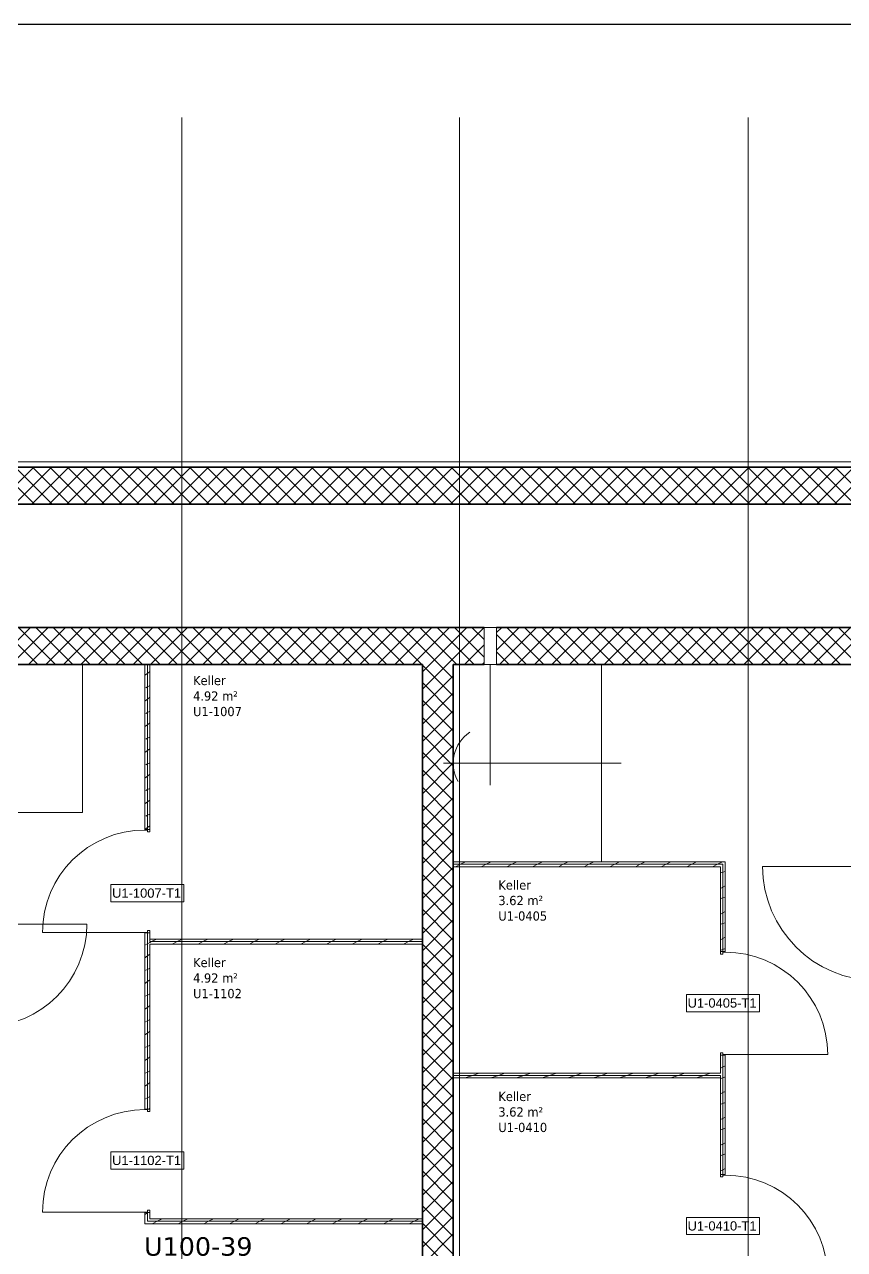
# Model space of a CAD drawing. Extents: x -1907 to 937, y -179 to 966.
# Drawn here: x -723.4 to -590.4, y 766.9 to 965.5 of the extents above; entities that cross this region are included whole.
import ezdxf
from ezdxf.lldxf.tags import DXFTag

# ---------------------------------------------------------------- set-up
doc = ezdxf.new("R2010")
doc.units = 0
doc.layers.get('0').update_dxf_attribs({"lineweight": 13})
for name, color, linetype, lineweight in [('A-AREA-____-IDEN', 7, 'Continuous', 5), ('A-DETL-____-HDLN', 7, '_Verdeckte Linien_', 9), ('A-DETL-GENF-HDLN', 7, '_Verdeckte Linien_', 9), ('A-DOOR-____-IDEN', 7, 'Continuous', 5), ('A-DOOR-FRAM-MCUT', 7, 'Continuous', 9), ('A-DOOR-OPNG-OTLN', 7, 'Continuous', 9), ('A-WALL-____-MCUT', 7, 'Continuous', 35), ('A-WALL-____-PATT', 7, 'Continuous', 35), ('A-WALL-FNSH-MCUT', 7, 'Continuous', 35), ('M-HVAC-DUCT-OTLN', 7, 'Continuous', 9), ('Q-SPCQ-____-HDLN', 7, '_Verdeckte Linien_', 9), ('S-GRID-____-OTLN', 7, 'Continuous', 5)]:
    doc.layers.add(name, color=color, linetype=linetype, lineweight=lineweight)
doc.layers.add('A-DETL-____-OTLN', color=5, linetype='Continuous', lineweight=9, true_color=0x0000ff)
doc.styles.get("Standard").update_dxf_attribs({"font": 'arial.ttf'})
tags = doc.linetypes.add('_Rasterlinie_', pattern=[0.375, 0.2, -0.05, 0.075, -0.05]).pattern_tags.tags
tags[10:11] = [DXFTag(74, 4), DXFTag(75, 0), DXFTag(340, '0'), DXFTag(46, 1.0), DXFTag(50, 0.0), DXFTag(44, 0.0), DXFTag(45, 0.0)]
tags[8:9] = [DXFTag(74, 4), DXFTag(75, 0), DXFTag(340, '0'), DXFTag(46, 1.0), DXFTag(50, 0.0), DXFTag(44, 0.0), DXFTag(45, 0.0)]
tags[6:7] = [DXFTag(74, 4), DXFTag(75, 0), DXFTag(340, '0'), DXFTag(46, 1.0), DXFTag(50, 0.0), DXFTag(44, 0.0), DXFTag(45, 0.0)]
tags[4:5] = [DXFTag(74, 4), DXFTag(75, 0), DXFTag(340, '0'), DXFTag(46, 1.0), DXFTag(50, 0.0), DXFTag(44, 0.0), DXFTag(45, 0.0)]
tags = doc.linetypes.add('_Strichliert - Fein_', pattern=[0.15, 0.1, -0.05]).pattern_tags.tags
tags[6:7] = [DXFTag(74, 4), DXFTag(75, 0), DXFTag(340, '0'), DXFTag(46, 1.0), DXFTag(50, 0.0), DXFTag(44, 0.0), DXFTag(45, 0.0)]
tags[4:5] = [DXFTag(74, 4), DXFTag(75, 0), DXFTag(340, '0'), DXFTag(46, 1.0), DXFTag(50, 0.0), DXFTag(44, 0.0), DXFTag(45, 0.0)]
tags = doc.linetypes.add('_Strichpunkt - Fein_', pattern=[0.2, 0.1, -0.05, 0, -0.05]).pattern_tags.tags
tags[10:11] = [DXFTag(74, 4), DXFTag(75, 0), DXFTag(340, '0'), DXFTag(46, 1.0), DXFTag(50, 0.0), DXFTag(44, 0.0), DXFTag(45, 0.0)]
tags[8:9] = [DXFTag(74, 4), DXFTag(75, 0), DXFTag(340, '0'), DXFTag(46, 1.0), DXFTag(50, 0.0), DXFTag(44, 0.0), DXFTag(45, 0.0)]
tags[6:7] = [DXFTag(74, 4), DXFTag(75, 0), DXFTag(340, '0'), DXFTag(46, 1.0), DXFTag(50, 0.0), DXFTag(44, 0.0), DXFTag(45, 0.0)]
tags[4:5] = [DXFTag(74, 4), DXFTag(75, 0), DXFTag(340, '0'), DXFTag(46, 1.0), DXFTag(50, 0.0), DXFTag(44, 0.0), DXFTag(45, 0.0)]
tags = doc.linetypes.add('_Verdeckte Linien_', pattern=[0.15, 0.1, -0.05]).pattern_tags.tags
tags[6:7] = [DXFTag(74, 4), DXFTag(75, 0), DXFTag(340, '0'), DXFTag(46, 1.0), DXFTag(50, 0.0), DXFTag(44, 0.0), DXFTag(45, 0.0)]
tags[4:5] = [DXFTag(74, 4), DXFTag(75, 0), DXFTag(340, '0'), DXFTag(46, 1.0), DXFTag(50, 0.0), DXFTag(44, 0.0), DXFTag(45, 0.0)]

# ---------------------------------------------------------------- blocks, each defined once
blk = doc.blocks.new('Referenz-A0UJ2810XE', base_point=(-1920.13, -159.41))
at = {"layer": 'A-DETL-____-HDLN', "color": 0, "linetype": '_Verdeckte Linien_', "ltscale": 0.13}
for p, q in [((-648.86, 867.75), (-648.86, 861.75)), ((-646.86, 861.75), (-646.86, 867.75))]:
    blk.add_line(p, q, dxfattribs=at)
at = {"layer": 'A-DETL-____-OTLN', "color": 0, "linetype": '_Strichliert - Fein_', "ltscale": 0.13}
blk.add_line((269.76, 894.63), (-1656.15, 894.63), dxfattribs=at)
at = {"layer": 'A-DETL-GENF-HDLN', "color": 0, "linetype": '_Verdeckte Linien_', "ltscale": 0.13}
for p, q in [((-726.96, 861.75), (-713.96, 861.75)), ((-713.96, 861.75), (-713.96, 837.75)), ((-629.86, 861.75), (-653.86, 861.75)), ((-653.86, 861.75), (-653.86, 850.75)), ((-647.86, 842.15), (-647.86, 861.75)), ((-629.86, 829.75), (-629.86, 861.75)), ((-655.46, 845.75), (-626.66, 845.75)), ((-653.86, 842.75), (-653.86, 829.75)), ((-713.96, 837.75), (-745.96, 837.75)), ((-653.86, 829.75), (-629.86, 829.75))]:
    blk.add_line(p, q, dxfattribs=at)
blk.add_ellipse((-647.86, 845.75), major_axis=(-3.32, 5), ratio=1, start_param=0, end_param=1.50871, dxfattribs=at)
at = {"layer": 'A-DOOR-____-IDEN', "color": 0, "linetype": 'Continuous', "ltscale": 0.13}
for p, q in [((-709.38, 826.04), (-697.54, 826.04)), ((-709.38, 823.26), (-709.38, 826.04)), ((-697.54, 826.04), (-697.54, 823.26)), ((-697.54, 823.26), (-709.38, 823.26)), ((-616.08, 808.22), (-604.24, 808.22)), ((-616.08, 805.44), (-616.08, 808.22)), ((-604.24, 808.22), (-604.24, 805.44)), ((-604.24, 805.44), (-616.08, 805.44)), ((-709.38, 782.69), (-697.54, 782.69)), ((-709.38, 779.91), (-709.38, 782.69)), ((-697.54, 782.69), (-697.54, 779.91)), ((-697.54, 779.91), (-709.38, 779.91)), ((-616.08, 772.07), (-604.24, 772.07)), ((-616.08, 769.29), (-616.08, 772.07)), ((-604.24, 772.07), (-604.24, 769.29)), ((-604.24, 769.29), (-616.08, 769.29))]:
    blk.add_line(p, q, dxfattribs=at)
at = {"layer": 'A-DOOR-FRAM-MCUT', "color": 0, "linetype": 'Continuous', "ltscale": 0.13}
for p, q in [((-703.86, 835), (-703.06, 835)), ((-703.86, 834.9), (-703.86, 835)), ((-703.46, 834.9), (-703.86, 834.9)), ((-703.46, 834.6), (-703.46, 834.9)), ((-703.06, 834.6), (-703.46, 834.6)), ((-703.06, 835), (-703.06, 834.6)), ((-703.46, 818.6), (-703.06, 818.6)), ((-703.46, 818.3), (-703.46, 818.6)), ((-703.06, 818.6), (-703.06, 818.2)), ((-703.86, 818.3), (-703.46, 818.3)), ((-703.86, 818.2), (-703.86, 818.3)), ((-703.06, 818.2), (-703.86, 818.2)), ((-609.76, 815.18), (-610.56, 815.18)), ((-610.56, 815.18), (-610.56, 814.78)), ((-610.56, 814.78), (-610.16, 814.78)), ((-610.16, 814.78), (-610.16, 815.08)), ((-610.16, 815.08), (-609.76, 815.08)), ((-609.76, 815.08), (-609.76, 815.18)), ((-610.16, 798.78), (-610.56, 798.78)), ((-610.56, 798.78), (-610.56, 798.38)), ((-610.16, 798.48), (-610.16, 798.78)), ((-610.56, 798.38), (-609.76, 798.38)), ((-609.76, 798.48), (-610.16, 798.48)), ((-609.76, 798.38), (-609.76, 798.48)), ((-703.86, 789.65), (-703.06, 789.65)), ((-703.86, 789.55), (-703.86, 789.65)), ((-703.46, 789.55), (-703.86, 789.55)), ((-703.46, 789.25), (-703.46, 789.55)), ((-703.06, 789.25), (-703.46, 789.25)), ((-703.06, 789.65), (-703.06, 789.25)), ((-609.76, 779.03), (-610.56, 779.03)), ((-610.56, 779.03), (-610.56, 778.63)), ((-610.16, 778.63), (-610.16, 778.93)), ((-610.16, 778.93), (-609.76, 778.93)), ((-609.76, 778.93), (-609.76, 779.03)), ((-610.56, 778.63), (-610.16, 778.63)), ((-703.86, 772.95), (-703.46, 772.95)), ((-703.86, 772.85), (-703.86, 772.95)), ((-703.06, 772.85), (-703.86, 772.85)), ((-703.46, 773.25), (-703.06, 773.25)), ((-703.46, 772.95), (-703.46, 773.25)), ((-703.06, 773.25), (-703.06, 772.85))]:
    blk.add_line(p, q, dxfattribs=at)
at = {"layer": 'A-DOOR-OPNG-OTLN', "color": 0, "linetype": 'Continuous', "ltscale": 0.13}
for p, q in [((-603.72, 829.01), (-585.2, 829.01)), ((-729.86, 819.65), (-713.26, 819.65)), ((-703.86, 818.3), (-720.46, 818.3)), ((-609.76, 798.48), (-593.16, 798.48)), ((-703.86, 772.95), (-720.46, 772.95))]:
    blk.add_line(p, q, dxfattribs=at)
for centre, major_axis in [((-703.86, 818.3), (0, 16.6)), ((-585.2, 829.01), (-18.52, 0)), ((-729.86, 819.65), (0, -16.6)), ((-609.76, 798.48), (16.6, 0)), ((-703.86, 772.95), (0, 16.6)), ((-609.76, 762.33), (16.6, 0))]:
    blk.add_ellipse(centre, major_axis=major_axis, ratio=1, start_param=0, end_param=1.570796, dxfattribs=at)
at = {"layer": 'A-WALL-____-MCUT', "color": 0, "linetype": 'Continuous', "ltscale": 0.35}
for p, q in [((256.94, 893.75), (-1656.95, 893.75)), ((-1654.3, 887.75), (-583.76, 887.75)), ((-648.86, 867.75), (-1658.42, 867.75)), ((-583.76, 867.75), (-646.86, 867.75)), ((-658.86, 861.75), (-745.96, 861.75)), ((-658.86, 861.75), (-658.86, 771.45)), ((-653.86, 756.85), (-653.86, 861.75)), ((-648.86, 861.75), (-653.86, 861.75)), ((-583.76, 861.75), (-646.86, 861.75)), ((-658.86, 771.45), (-658.86, 756.85))]:
    blk.add_line(p, q, dxfattribs=at)
at = {"layer": 'A-WALL-____-MCUT', "color": 0, "linetype": 'Continuous', "lineweight": 9, "ltscale": 0.13}
for p, q in [((-703.46, 835), (-703.46, 861.75)), ((-653.86, 829.35), (-610.16, 829.35)), ((-610.16, 815.18), (-610.16, 829.35)), ((-703.46, 789.65), (-703.46, 818.2)), ((-703.06, 817.2), (-703.06, 816.8)), ((-658.86, 816.8), (-703.06, 816.8)), ((-610.16, 779.03), (-610.16, 798.38)), ((-653.86, 795.09), (-610.56, 795.09)), ((-610.56, 794.69), (-610.56, 795.09)), ((-703.46, 771.45), (-703.46, 772.85)), ((-658.86, 771.45), (-703.46, 771.45))]:
    blk.add_line(p, q, dxfattribs=at)
at = {"layer": 'A-WALL-____-PATT', "color": 0, "linetype": 'Continuous', "lineweight": 9, "ltscale": 0.13}
for p, q in [((-727.84, 887.75), (-721.84, 893.75)), ((-721.74, 887.75), (-727.74, 893.75)), ((-725.01, 887.75), (-719.01, 893.75)), ((-718.91, 887.75), (-724.91, 893.75)), ((-722.19, 887.75), (-716.19, 893.75)), ((-716.08, 887.75), (-722.08, 893.75)), ((-719.36, 887.75), (-713.36, 893.75)), ((-713.26, 887.75), (-719.26, 893.75)), ((-716.53, 887.75), (-710.53, 893.75)), ((-710.43, 887.75), (-716.43, 893.75)), ((-713.7, 887.75), (-707.7, 893.75)), ((-707.6, 887.75), (-713.6, 893.75)), ((-710.87, 887.75), (-704.87, 893.75)), ((-704.77, 887.75), (-710.77, 893.75)), ((-708.04, 887.75), (-702.04, 893.75)), ((-701.94, 887.75), (-707.94, 893.75)), ((-705.22, 887.75), (-699.22, 893.75)), ((-699.11, 887.75), (-705.11, 893.75)), ((-702.39, 887.75), (-696.39, 893.75)), ((-696.28, 887.75), (-702.28, 893.75)), ((-699.56, 887.75), (-693.56, 893.75)), ((-693.46, 887.75), (-699.46, 893.75)), ((-696.73, 887.75), (-690.73, 893.75)), ((-690.63, 887.75), (-696.63, 893.75)), ((-693.9, 887.75), (-687.9, 893.75)), ((-687.8, 887.75), (-693.8, 893.75)), ((-691.07, 887.75), (-685.07, 893.75)), ((-684.97, 887.75), (-690.97, 893.75)), ((-688.24, 887.75), (-682.24, 893.75)), ((-682.14, 887.75), (-688.14, 893.75)), ((-685.42, 887.75), (-679.42, 893.75)), ((-679.31, 887.75), (-685.31, 893.75)), ((-682.59, 887.75), (-676.59, 893.75)), ((-676.49, 887.75), (-682.49, 893.75)), ((-679.76, 887.75), (-673.76, 893.75)), ((-673.66, 887.75), (-679.66, 893.75)), ((-676.93, 887.75), (-670.93, 893.75)), ((-670.83, 887.75), (-676.83, 893.75)), ((-674.1, 887.75), (-668.1, 893.75)), ((-668, 887.75), (-674, 893.75)), ((-671.27, 887.75), (-665.27, 893.75)), ((-665.17, 887.75), (-671.17, 893.75)), ((-668.45, 887.75), (-662.45, 893.75)), ((-662.34, 887.75), (-668.34, 893.75)), ((-665.62, 887.75), (-659.62, 893.75)), ((-659.51, 887.75), (-665.51, 893.75)), ((-662.79, 887.75), (-656.79, 893.75)), ((-656.69, 887.75), (-662.69, 893.75)), ((-659.96, 887.75), (-653.96, 893.75)), ((-653.86, 887.75), (-659.86, 893.75)), ((-657.13, 887.75), (-651.13, 893.75)), ((-651.03, 887.75), (-657.03, 893.75)), ((-654.3, 887.75), (-648.3, 893.75)), ((-648.2, 887.75), (-654.2, 893.75)), ((-651.48, 887.75), (-645.48, 893.75)), ((-645.37, 887.75), (-651.37, 893.75)), ((-648.65, 887.75), (-642.65, 893.75)), ((-642.54, 887.75), (-648.54, 893.75)), ((-645.82, 887.75), (-639.82, 893.75)), ((-639.72, 887.75), (-645.72, 893.75)), ((-642.99, 887.75), (-636.99, 893.75)), ((-636.89, 887.75), (-642.89, 893.75)), ((-640.16, 887.75), (-634.16, 893.75)), ((-634.06, 887.75), (-640.06, 893.75)), ((-637.33, 887.75), (-631.33, 893.75)), ((-631.23, 887.75), (-637.23, 893.75)), ((-634.5, 887.75), (-628.5, 893.75)), ((-628.4, 887.75), (-634.4, 893.75)), ((-631.68, 887.75), (-625.68, 893.75)), ((-625.57, 887.75), (-631.57, 893.75)), ((-628.85, 887.75), (-622.85, 893.75)), ((-622.75, 887.75), (-628.75, 893.75)), ((-626.02, 887.75), (-620.02, 893.75)), ((-619.92, 887.75), (-625.92, 893.75)), ((-623.19, 887.75), (-617.19, 893.75)), ((-617.09, 887.75), (-623.09, 893.75)), ((-620.36, 887.75), (-614.36, 893.75)), ((-614.26, 887.75), (-620.26, 893.75)), ((-617.53, 887.75), (-611.53, 893.75)), ((-611.43, 887.75), (-617.43, 893.75)), ((-614.71, 887.75), (-608.71, 893.75)), ((-608.6, 887.75), (-614.6, 893.75)), ((-611.88, 887.75), (-605.88, 893.75)), ((-605.77, 887.75), (-611.77, 893.75)), ((-609.05, 887.75), (-603.05, 893.75)), ((-602.95, 887.75), (-608.95, 893.75)), ((-606.22, 887.75), (-600.22, 893.75)), ((-600.12, 887.75), (-606.12, 893.75)), ((-603.39, 887.75), (-597.39, 893.75)), ((-597.29, 887.75), (-603.29, 893.75)), ((-600.56, 887.75), (-594.56, 893.75)), ((-594.46, 887.75), (-600.46, 893.75)), ((-597.74, 887.75), (-591.74, 893.75)), ((-591.63, 887.75), (-597.63, 893.75)), ((-594.91, 887.75), (-588.91, 893.75)), ((-588.8, 887.75), (-594.8, 893.75)), ((-592.08, 887.75), (-586.08, 893.75)), ((-585.98, 887.75), (-591.98, 893.75)), ((-728.39, 861.75), (-722.39, 867.75)), ((-721.2, 861.75), (-727.2, 867.75)), ((-725.56, 861.75), (-719.56, 867.75)), ((-718.37, 861.75), (-724.37, 867.75)), ((-722.73, 861.75), (-716.73, 867.75)), ((-715.54, 861.75), (-721.54, 867.75)), ((-719.9, 861.75), (-713.9, 867.75)), ((-712.71, 861.75), (-718.71, 867.75)), ((-717.07, 861.75), (-711.07, 867.75)), ((-709.88, 861.75), (-715.88, 867.75)), ((-714.24, 861.75), (-708.24, 867.75)), ((-707.05, 861.75), (-713.05, 867.75)), ((-711.42, 861.75), (-705.42, 867.75)), ((-704.23, 861.75), (-710.23, 867.75)), ((-708.59, 861.75), (-702.59, 867.75)), ((-701.4, 861.75), (-707.4, 867.75)), ((-705.76, 861.75), (-699.76, 867.75)), ((-698.57, 861.75), (-704.57, 867.75)), ((-702.93, 861.75), (-696.93, 867.75)), ((-695.74, 861.75), (-701.74, 867.75)), ((-700.1, 861.75), (-694.1, 867.75)), ((-692.91, 861.75), (-698.91, 867.75)), ((-697.27, 861.75), (-691.27, 867.75)), ((-690.08, 861.75), (-696.08, 867.75)), ((-694.45, 861.75), (-688.45, 867.75)), ((-687.26, 861.75), (-693.26, 867.75)), ((-691.62, 861.75), (-685.62, 867.75)), ((-684.43, 861.75), (-690.43, 867.75)), ((-688.79, 861.75), (-682.79, 867.75)), ((-681.6, 861.75), (-687.6, 867.75)), ((-685.96, 861.75), (-679.96, 867.75)), ((-678.77, 861.75), (-684.77, 867.75)), ((-683.13, 861.75), (-677.13, 867.75)), ((-675.94, 861.75), (-681.94, 867.75)), ((-680.3, 861.75), (-674.3, 867.75)), ((-673.11, 861.75), (-679.11, 867.75)), ((-677.48, 861.75), (-671.48, 867.75)), ((-670.28, 861.75), (-676.28, 867.75)), ((-674.65, 861.75), (-668.65, 867.75)), ((-667.46, 861.75), (-673.46, 867.75)), ((-671.82, 861.75), (-665.82, 867.75)), ((-664.63, 861.75), (-670.63, 867.75)), ((-668.99, 861.75), (-662.99, 867.75)), ((-661.8, 861.75), (-667.8, 867.75)), ((-666.16, 861.75), (-660.16, 867.75)), ((-658.97, 861.75), (-664.97, 867.75)), ((-663.33, 861.75), (-657.33, 867.75)), ((-656.14, 861.75), (-662.14, 867.75)), ((-660.5, 861.75), (-654.5, 867.75)), ((-653.31, 861.75), (-659.31, 867.75)), ((-657.68, 861.75), (-651.68, 867.75)), ((-650.49, 861.75), (-656.49, 867.75)), ((-654.85, 861.75), (-648.86, 867.74)), ((-648.86, 862.95), (-653.66, 867.75)), ((-648.86, 865.78), (-650.83, 867.75)), ((-646.86, 866.91), (-646.02, 867.75)), ((-646.86, 864.08), (-643.19, 867.75)), ((-642, 861.75), (-646.86, 866.61)), ((-646.36, 861.75), (-640.36, 867.75)), ((-639.17, 861.75), (-645.17, 867.75)), ((-643.53, 861.75), (-637.53, 867.75)), ((-636.34, 861.75), (-642.34, 867.75)), ((-640.71, 861.75), (-634.71, 867.75)), ((-633.51, 861.75), (-639.51, 867.75)), ((-637.88, 861.75), (-631.88, 867.75)), ((-630.69, 861.75), (-636.69, 867.75)), ((-635.05, 861.75), (-629.05, 867.75)), ((-627.86, 861.75), (-633.86, 867.75)), ((-632.22, 861.75), (-626.22, 867.75)), ((-625.03, 861.75), (-631.03, 867.75)), ((-629.39, 861.75), (-623.39, 867.75)), ((-622.2, 861.75), (-628.2, 867.75)), ((-626.56, 861.75), (-620.56, 867.75)), ((-619.37, 861.75), (-625.37, 867.75)), ((-623.74, 861.75), (-617.74, 867.75)), ((-616.54, 861.75), (-622.54, 867.75)), ((-620.91, 861.75), (-614.91, 867.75)), ((-613.72, 861.75), (-619.72, 867.75)), ((-618.08, 861.75), (-612.08, 867.75)), ((-610.89, 861.75), (-616.89, 867.75)), ((-615.25, 861.75), (-609.25, 867.75)), ((-608.06, 861.75), (-614.06, 867.75)), ((-612.42, 861.75), (-606.42, 867.75)), ((-605.23, 861.75), (-611.23, 867.75)), ((-609.59, 861.75), (-603.59, 867.75)), ((-602.4, 861.75), (-608.4, 867.75)), ((-606.76, 861.75), (-600.76, 867.75)), ((-599.57, 861.75), (-605.57, 867.75)), ((-603.94, 861.75), (-597.94, 867.75)), ((-596.75, 861.75), (-602.75, 867.75)), ((-601.11, 861.75), (-595.11, 867.75)), ((-593.92, 861.75), (-599.92, 867.75)), ((-598.28, 861.75), (-592.28, 867.75)), ((-591.09, 861.75), (-597.09, 867.75)), ((-595.45, 861.75), (-589.45, 867.75)), ((-588.26, 861.75), (-594.26, 867.75)), ((-592.62, 861.75), (-586.62, 867.75)), ((-585.43, 861.75), (-591.43, 867.75)), ((-652.02, 861.75), (-648.86, 864.91)), ((-644.83, 861.75), (-646.86, 863.78)), ((-703.46, 860.29), (-703.86, 859.99)), ((-703.06, 860.59), (-703.46, 860.29)), ((-658.86, 860.56), (-657.68, 861.75)), ((-658.86, 857.74), (-654.85, 861.75)), ((-653.86, 856.64), (-658.86, 861.64)), ((-653.86, 859.47), (-656.14, 861.75)), ((-649.19, 861.75), (-648.86, 862.08)), ((-703.72, 860.06), (-703.86, 859.99)), ((-703.06, 858.31), (-703.46, 858.11)), ((-658.86, 854.91), (-653.86, 859.91)), ((-653.86, 853.81), (-658.86, 858.81)), ((-703.79, 857.92), (-703.86, 857.9)), ((-703.46, 858.11), (-703.72, 857.98)), ((-703.06, 856.42), (-703.46, 856.12)), ((-658.86, 852.08), (-653.86, 857.08)), ((-703.46, 856.12), (-703.86, 855.82)), ((-703.72, 855.9), (-703.86, 855.83)), ((-653.86, 850.98), (-658.86, 855.98)), ((-658.86, 849.25), (-653.86, 854.25)), ((-703.79, 853.75), (-703.86, 853.73)), ((-703.46, 853.95), (-703.72, 853.82)), ((-703.06, 854.15), (-703.46, 853.95)), ((-703.06, 852.26), (-703.46, 851.96)), ((-653.86, 848.16), (-658.86, 853.16)), ((-703.46, 851.96), (-703.86, 851.66)), ((-703.72, 851.73), (-703.86, 851.66)), ((-658.86, 846.42), (-653.86, 851.42)), ((-653.86, 845.33), (-658.86, 850.33)), ((-703.79, 849.59), (-703.86, 849.57)), ((-703.46, 849.78), (-703.72, 849.65)), ((-703.06, 849.98), (-703.46, 849.78)), ((-658.86, 843.59), (-653.86, 848.59)), ((-703.46, 847.79), (-703.86, 847.49)), ((-703.72, 847.57), (-703.86, 847.5)), ((-703.06, 848.09), (-703.46, 847.79)), ((-653.86, 842.5), (-658.86, 847.5)), ((-703.79, 845.43), (-703.86, 845.4)), ((-703.46, 845.62), (-703.72, 845.49)), ((-703.06, 845.82), (-703.46, 845.62)), ((-658.86, 840.77), (-653.86, 845.77)), ((-653.86, 839.67), (-658.86, 844.67)), ((-703.46, 843.63), (-703.86, 843.33)), ((-703.72, 843.4), (-703.86, 843.33)), ((-703.06, 843.93), (-703.46, 843.63)), ((-658.86, 837.94), (-653.86, 842.94)), ((-703.79, 841.26), (-703.86, 841.24)), ((-703.46, 841.45), (-703.72, 841.32)), ((-703.06, 841.65), (-703.46, 841.45)), ((-653.86, 836.84), (-658.86, 841.84)), ((-703.46, 839.46), (-703.86, 839.16)), ((-703.72, 839.24), (-703.86, 839.17)), ((-703.06, 839.76), (-703.46, 839.46)), ((-658.86, 835.11), (-653.86, 840.11)), ((-653.86, 834.01), (-658.86, 839.01)), ((-703.79, 837.1), (-703.86, 837.07)), ((-703.46, 837.29), (-703.72, 837.16)), ((-703.06, 837.49), (-703.46, 837.29)), ((-658.86, 832.28), (-653.86, 837.28)), ((-703.46, 835.3), (-703.86, 835)), ((-703.72, 835.07), (-703.86, 835)), ((-703.06, 835.6), (-703.46, 835.3)), ((-653.86, 831.18), (-658.86, 836.18)), ((-658.86, 829.45), (-653.86, 834.45)), ((-653.86, 828.36), (-658.86, 833.36)), ((-658.86, 826.62), (-653.86, 831.62)), ((-653.86, 825.53), (-658.86, 830.53)), ((-658.86, 823.8), (-653.86, 828.8)), ((-652.69, 829.35), (-653.49, 828.95)), ((-651.89, 829.75), (-652.69, 829.35)), ((-648.53, 829.35), (-649.33, 828.95)), ((-647.73, 829.75), (-648.53, 829.35)), ((-644.36, 829.35), (-645.16, 828.95)), ((-643.56, 829.75), (-644.36, 829.35)), ((-640.2, 829.35), (-641, 828.95)), ((-639.4, 829.75), (-640.2, 829.35)), ((-636.03, 829.35), (-636.83, 828.95)), ((-635.23, 829.75), (-636.03, 829.35)), ((-631.87, 829.35), (-632.67, 828.95)), ((-631.07, 829.75), (-631.87, 829.35)), ((-627.7, 829.35), (-628.5, 828.95)), ((-626.9, 829.75), (-627.7, 829.35)), ((-623.54, 829.35), (-624.34, 828.95)), ((-622.74, 829.75), (-623.54, 829.35)), ((-619.37, 829.35), (-620.17, 828.95)), ((-618.57, 829.75), (-619.37, 829.35)), ((-615.21, 829.35), (-616.01, 828.95)), ((-614.41, 829.75), (-615.21, 829.35)), ((-611.04, 829.35), (-611.84, 828.95)), ((-610.24, 829.75), (-611.04, 829.35)), ((-653.86, 822.7), (-658.86, 827.7)), ((-610.55, 827.92), (-610.56, 827.92)), ((-610.16, 828.05), (-610.49, 827.94)), ((-609.76, 828.18), (-610.16, 828.05)), ((-658.86, 820.97), (-653.86, 825.97)), ((-653.86, 819.87), (-658.86, 824.87)), ((-610.16, 825.63), (-610.56, 825.43)), ((-609.76, 825.83), (-610.16, 825.63)), ((-658.86, 818.14), (-653.86, 823.14)), ((-610.55, 823.76), (-610.56, 823.75)), ((-610.16, 823.88), (-610.49, 823.77)), ((-609.76, 824.02), (-610.16, 823.88)), ((-653.86, 817.04), (-658.86, 822.04)), ((-610.16, 821.46), (-610.56, 821.26)), ((-609.76, 821.66), (-610.16, 821.46)), ((-658.86, 815.31), (-653.86, 820.31)), ((-653.86, 814.21), (-658.86, 819.21)), ((-610.55, 819.6), (-610.56, 819.59)), ((-610.16, 819.72), (-610.49, 819.61)), ((-609.76, 819.85), (-610.16, 819.72)), ((-703.06, 816.66), (-703.46, 816.46)), ((-702.78, 816.8), (-703.06, 816.66)), ((-701.98, 817.2), (-702.78, 816.8)), ((-698.62, 816.8), (-699.42, 816.4)), ((-697.82, 817.2), (-698.62, 816.8)), ((-694.45, 816.8), (-695.25, 816.4)), ((-693.65, 817.2), (-694.45, 816.8)), ((-690.29, 816.8), (-691.09, 816.4)), ((-689.49, 817.2), (-690.29, 816.8)), ((-686.12, 816.8), (-686.92, 816.4)), ((-685.32, 817.2), (-686.12, 816.8)), ((-681.96, 816.8), (-682.76, 816.4)), ((-681.16, 817.2), (-681.96, 816.8)), ((-677.79, 816.8), (-678.59, 816.4)), ((-676.99, 817.2), (-677.79, 816.8)), ((-673.63, 816.8), (-674.43, 816.4)), ((-672.83, 817.2), (-673.63, 816.8)), ((-669.46, 816.8), (-670.26, 816.4)), ((-668.66, 817.2), (-669.46, 816.8)), ((-665.3, 816.8), (-666.1, 816.4)), ((-664.5, 817.2), (-665.3, 816.8)), ((-661.13, 816.8), (-661.93, 816.4)), ((-660.33, 817.2), (-661.13, 816.8)), ((-658.86, 812.48), (-653.86, 817.48)), ((-610.16, 817.3), (-610.56, 817.1)), ((-609.76, 817.5), (-610.16, 817.3)), ((-703.79, 816.27), (-703.86, 816.25)), ((-703.46, 816.46), (-703.72, 816.33)), ((-703.06, 814.77), (-703.46, 814.47)), ((-653.86, 811.39), (-658.86, 816.39)), ((-658.86, 809.65), (-653.86, 814.65)), ((-610.55, 815.43), (-610.56, 815.42)), ((-610.16, 815.55), (-610.49, 815.44)), ((-609.76, 815.69), (-610.16, 815.55)), ((-703.72, 814.25), (-703.86, 814.18)), ((-703.46, 814.47), (-703.85, 814.18)), ((-653.86, 808.56), (-658.86, 813.56)), ((-703.79, 812.11), (-703.86, 812.08)), ((-703.46, 812.3), (-703.72, 812.17)), ((-703.06, 812.5), (-703.46, 812.3)), ((-703.06, 810.61), (-703.46, 810.31)), ((-658.86, 806.82), (-653.86, 811.82)), ((-653.86, 805.73), (-658.86, 810.73)), ((-703.72, 810.08), (-703.86, 810.01)), ((-703.46, 810.31), (-703.85, 810.01)), ((-658.86, 804), (-653.86, 809)), ((-703.79, 807.94), (-703.86, 807.92)), ((-703.46, 808.13), (-703.72, 808)), ((-703.06, 808.33), (-703.46, 808.13)), ((-653.86, 802.9), (-658.86, 807.9)), ((-703.72, 805.92), (-703.86, 805.85)), ((-703.46, 806.14), (-703.85, 805.85)), ((-703.06, 806.44), (-703.46, 806.14)), ((-658.86, 801.17), (-653.86, 806.17)), ((-653.86, 800.07), (-658.86, 805.07)), ((-703.79, 803.78), (-703.86, 803.76)), ((-703.46, 803.97), (-703.72, 803.84)), ((-703.06, 804.17), (-703.46, 803.97)), ((-658.86, 798.34), (-653.86, 803.34)), ((-703.72, 801.75), (-703.86, 801.68)), ((-703.46, 801.98), (-703.85, 801.68)), ((-703.06, 802.28), (-703.46, 801.98)), ((-653.86, 797.24), (-658.86, 802.24)), ((-703.79, 799.61), (-703.86, 799.59)), ((-703.46, 799.8), (-703.72, 799.67)), ((-703.06, 800), (-703.46, 799.8)), ((-658.86, 795.51), (-653.86, 800.51)), ((-653.86, 794.42), (-658.86, 799.42)), ((-703.72, 797.59), (-703.86, 797.52)), ((-703.46, 797.81), (-703.85, 797.52)), ((-703.06, 798.11), (-703.46, 797.81)), ((-658.86, 792.68), (-653.86, 797.68)), ((-609.76, 796.67), (-610.16, 796.47)), ((-703.79, 795.45), (-703.86, 795.43)), ((-703.46, 795.64), (-703.72, 795.51)), ((-703.06, 795.84), (-703.46, 795.64)), ((-653.86, 791.59), (-658.86, 796.59)), ((-658.86, 789.85), (-653.86, 794.85)), ((-653.81, 795.45), (-653.86, 795.43)), ((-650.73, 795.09), (-651.93, 794.69)), ((-649.65, 795.45), (-650.73, 795.09)), ((-646.56, 795.09), (-647.76, 794.69)), ((-645.48, 795.45), (-646.56, 795.09)), ((-642.4, 795.09), (-643.6, 794.69)), ((-641.31, 795.45), (-642.4, 795.09)), ((-638.24, 795.09), (-639.44, 794.69)), ((-637.15, 795.45), (-638.24, 795.09)), ((-634.07, 795.09), (-635.27, 794.69)), ((-632.98, 795.45), (-634.07, 795.09)), ((-629.91, 795.09), (-631.11, 794.69)), ((-628.82, 795.45), (-629.91, 795.09)), ((-625.74, 795.09), (-626.94, 794.69)), ((-624.65, 795.45), (-625.74, 795.09)), ((-621.58, 795.09), (-622.78, 794.69)), ((-620.49, 795.45), (-621.58, 795.09)), ((-617.41, 795.09), (-618.61, 794.69)), ((-616.32, 795.45), (-617.41, 795.09)), ((-613.25, 795.09), (-614.45, 794.69)), ((-612.16, 795.45), (-613.25, 795.09)), ((-610.16, 796.47), (-610.56, 796.27)), ((-610.16, 794.73), (-610.49, 794.62)), ((-609.76, 794.86), (-610.16, 794.73)), ((-703.72, 793.42), (-703.86, 793.35)), ((-703.46, 793.65), (-703.85, 793.35)), ((-703.06, 793.95), (-703.46, 793.65)), ((-653.86, 788.76), (-658.86, 793.76)), ((-610.55, 794.61), (-610.56, 794.6)), ((-703.79, 791.28), (-703.86, 791.26)), ((-703.46, 791.47), (-703.72, 791.34)), ((-703.06, 791.67), (-703.46, 791.47)), ((-658.86, 787.03), (-653.86, 792.03)), ((-653.86, 785.93), (-658.86, 790.93)), ((-610.16, 792.31), (-610.56, 792.11)), ((-609.76, 792.51), (-610.16, 792.31)), ((-609.76, 790.7), (-610.16, 790.57)), ((-703.06, 789.78), (-703.23, 789.65)), ((-658.86, 784.2), (-653.86, 789.2)), ((-610.55, 790.44), (-610.56, 790.43)), ((-610.16, 790.57), (-610.49, 790.45)), ((-653.86, 783.1), (-658.86, 788.1)), ((-610.16, 788.14), (-610.56, 787.94)), ((-609.76, 788.34), (-610.16, 788.14)), ((-658.86, 781.37), (-653.86, 786.37)), ((-653.86, 780.27), (-658.86, 785.27)), ((-610.55, 786.28), (-610.56, 786.27)), ((-610.16, 786.4), (-610.49, 786.29)), ((-609.76, 786.53), (-610.16, 786.4)), ((-658.86, 778.54), (-653.86, 783.54)), ((-610.16, 783.98), (-610.56, 783.78)), ((-609.76, 784.18), (-610.16, 783.98)), ((-653.86, 777.44), (-658.86, 782.44)), ((-610.55, 782.11), (-610.56, 782.1)), ((-610.16, 782.24), (-610.49, 782.13)), ((-609.76, 782.37), (-610.16, 782.24)), ((-658.86, 775.71), (-653.86, 780.71)), ((-653.86, 774.62), (-658.86, 779.62)), ((-610.16, 779.81), (-610.56, 779.61)), ((-609.76, 780.01), (-610.16, 779.81)), ((-658.86, 772.88), (-653.86, 777.88)), ((-653.86, 771.79), (-658.86, 776.79)), ((-658.86, 770.06), (-653.86, 775.06)), ((-703.46, 772.82), (-703.85, 772.53)), ((-703.42, 772.85), (-703.46, 772.82)), ((-653.86, 768.96), (-658.86, 773.96)), ((-703.72, 772.6), (-703.86, 772.53)), ((-701.86, 771.45), (-702.66, 771.05)), ((-701.06, 771.85), (-701.86, 771.45)), ((-697.69, 771.45), (-698.49, 771.05)), ((-696.89, 771.85), (-697.69, 771.45)), ((-693.53, 771.45), (-694.33, 771.05)), ((-692.73, 771.85), (-693.53, 771.45)), ((-689.36, 771.45), (-690.16, 771.05)), ((-688.56, 771.85), (-689.36, 771.45)), ((-685.2, 771.45), (-686, 771.05)), ((-684.4, 771.85), (-685.2, 771.45)), ((-681.03, 771.45), (-681.83, 771.05)), ((-680.23, 771.85), (-681.03, 771.45)), ((-676.87, 771.45), (-677.67, 771.05)), ((-676.07, 771.85), (-676.87, 771.45)), ((-672.7, 771.45), (-673.5, 771.05)), ((-671.9, 771.85), (-672.7, 771.45)), ((-668.54, 771.45), (-669.34, 771.05)), ((-667.74, 771.85), (-668.54, 771.45)), ((-664.37, 771.45), (-665.17, 771.05)), ((-663.57, 771.85), (-664.37, 771.45)), ((-660.21, 771.45), (-661.01, 771.05)), ((-659.41, 771.85), (-660.21, 771.45)), ((-658.86, 767.23), (-653.86, 772.23)), ((-653.86, 766.13), (-658.86, 771.13)), ((-658.86, 764.4), (-653.86, 769.4)), ((-653.86, 763.3), (-658.86, 768.3))]:
    blk.add_line(p, q, dxfattribs=at)
at = {"layer": 'A-WALL-FNSH-MCUT', "color": 0, "linetype": 'Continuous', "lineweight": 9, "ltscale": 0.13}
for p, q in [((-703.86, 861.75), (-703.86, 835)), ((-703.06, 835), (-703.06, 861.75)), ((-703.86, 835), (-703.06, 835)), ((-609.76, 829.75), (-653.86, 829.75)), ((-653.86, 828.95), (-610.56, 828.95)), ((-610.56, 828.95), (-610.56, 815.18)), ((-609.76, 815.18), (-609.76, 829.75)), ((-703.86, 818.2), (-703.86, 789.65)), ((-703.06, 818.2), (-703.86, 818.2)), ((-703.06, 817.2), (-703.06, 818.2)), ((-658.86, 817.2), (-703.06, 817.2)), ((-703.06, 789.65), (-703.06, 816.4)), ((-703.06, 816.4), (-658.86, 816.4)), ((-610.56, 815.18), (-609.76, 815.18)), ((-610.56, 798.38), (-610.56, 795.49)), ((-609.76, 798.38), (-610.56, 798.38)), ((-609.76, 779.03), (-609.76, 798.38)), ((-610.56, 795.49), (-653.86, 795.49)), ((-653.86, 794.69), (-610.56, 794.69)), ((-610.56, 794.69), (-610.56, 779.03)), ((-703.86, 789.65), (-703.06, 789.65)), ((-610.56, 779.03), (-609.76, 779.03)), ((-703.86, 772.85), (-703.86, 771.05)), ((-703.06, 772.85), (-703.86, 772.85)), ((-703.06, 771.85), (-703.06, 772.85)), ((-703.86, 771.05), (-658.86, 771.05)), ((-658.86, 771.85), (-703.06, 771.85))]:
    blk.add_line(p, q, dxfattribs=at)
at = {"layer": 'M-HVAC-DUCT-OTLN', "color": 0, "linetype": '_Strichpunkt - Fein_', "ltscale": 0.13}
for p, q in [((-646.86, 867.75), (-648.86, 867.75)), ((-648.86, 861.75), (-646.86, 861.75))]:
    blk.add_line(p, q, dxfattribs=at)
at = {"layer": 'Q-SPCQ-____-HDLN', "color": 0, "linetype": '_Verdeckte Linien_', "ltscale": 0.13}
blk.add_line((-653.86, 845.75), (-629.86, 845.75), dxfattribs=at)
at = {"layer": 'S-GRID-____-OTLN', "color": 0, "linetype": '_Rasterlinie_', "ltscale": 0.13}
for p, q in [((-697.86, 950.47), (-697.86, 577.14)), ((-652.86, 186.65), (-652.86, 950.47)), ((-606.06, 950.47), (-606.06, 577.14))]:
    blk.add_line(p, q, dxfattribs=at)
at = {"layer": 'A-AREA-____-IDEN', "color": 0, "linetype": 'Continuous', "ltscale": 0.13, "attachment_point": 1}
for s, insert, char_height in [('{\\W0.9;\\fVerdana;Keller}', (-696.05, 859.9), 1.5), ('{\\W0.9;\\fVerdana;4.92 m²}', (-696.05, 857.38), 1.5), ('{\\W0.9;\\fVerdana;U1-1007}', (-696.05, 854.87), 1.5), ('{\\W0.9;\\fVerdana;Keller}', (-646.56, 826.73), 1.5), ('{\\W0.9;\\fVerdana;3.62 m²}', (-646.56, 824.22), 1.5), ('{\\W0.9;\\fVerdana;U1-0405}', (-646.56, 821.71), 1.5), ('{\\W0.9;\\fVerdana;Keller}', (-696.05, 814.16), 1.5), ('{\\W0.9;\\fVerdana;4.92 m²}', (-696.05, 811.65), 1.5), ('{\\W0.9;\\fVerdana;U1-1102}', (-696.05, 809.13), 1.5), ('{\\W0.9;\\fVerdana;Keller}', (-646.56, 792.45), 1.5), ('{\\W0.9;\\fVerdana;3.62 m²}', (-646.56, 789.93), 1.5), ('{\\W0.9;\\fVerdana;U1-0410}', (-646.56, 787.42), 1.5), ('{\\fVerdana;U100-39}', (-704, 768.87), 3)]:
    blk.add_mtext(s, dxfattribs=dict(at, insert=insert, char_height=char_height))
at = {"layer": 'A-DOOR-____-IDEN', "color": 0, "linetype": 'Continuous', "ltscale": 0.13, "char_height": 1.5, "attachment_point": 1}
for s, insert in [('{\\fArial;U1-1007-T1}', (-709.18, 825.42)), ('{\\fArial;U1-0405-T1}', (-615.88, 807.6)), ('{\\fArial;U1-1102-T1}', (-709.18, 782.07)), ('{\\fArial;U1-0410-T1}', (-615.88, 771.45))]:
    blk.add_mtext(s, dxfattribs=dict(at, insert=insert))

msp = doc.modelspace()

# ---------------------------------------------------------------- linework, layer by layer
at = {"color": 0, "linetype": 'ByBlock', "lineweight": -2, "ltscale": 0.13}
msp.add_line((607.58, 965.53), (-1902.42, 965.53), dxfattribs=at)

# ---------------------------------------------------------------- block references
at = {"color": 9, "lineweight": 25, "ltscale": 0.25, "true_color": 0xc0c0c0}
msp.add_blockref('Referenz-A0UJ2810XE', (-1920.13, -159.41), dxfattribs=at)

doc.saveas('drawing.dxf')
